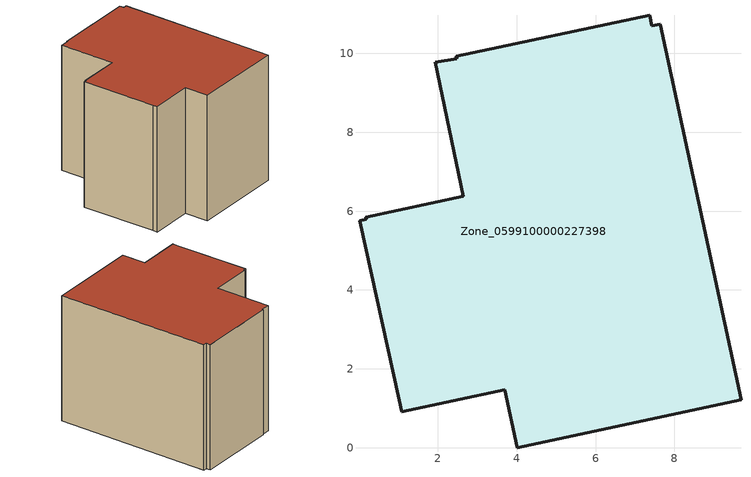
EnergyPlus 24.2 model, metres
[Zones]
Zone_0599100000227398
 floor ground (C_G): 4.02,0 3.7,1.47 1.08,0.91 1.02,1.21 0.01,5.76 0.18,5.79 0.17,5.85 2.65,6.38 1.94,9.78 2.48,9.87 2.46,9.92 7.37,10.96 7.43,10.71 7.64,10.74 9.69,1.21 z0
 wall outside (C_F): 4.02,0 9.69,1.21 7.64,10.74 7.43,10.71 7.37,10.96 2.46,9.92 2.48,9.87 1.94,9.78 2.65,6.38 0.17,5.85 0.18,5.79 0.01,5.76 1.02,1.21 1.08,0.91 3.7,1.47 4.02,0 z0:7.95
 roof outside (C_R): 3.7,1.47 4.02,0 9.69,1.21 7.64,10.74 7.43,10.71 7.37,10.96 2.46,9.92 2.48,9.87 1.94,9.78 2.65,6.38 0.17,5.85 0.18,5.79 0.01,5.76 1.02,1.21 1.08,0.91 z7.95
[BUILDING]
Pand.0599100000227398: North Axis=0; Terrain=City; Loads Convergence Tolerance Value=0.04; Temperature Convergence Tolerance Value=0.4; Solar Distribution=FullExterior; Maximum Number of Warmup Days=25; Minimum Number of Warmup Days=1
[Site:Location]
Rotterdam.The.Hague.AP_ZH_NLD Design_Conditions: Latitude=51.96; Longitude=4.45; Time Zone=1; Elevation=-4.5
[SITE:GROUNDTEMPERATURE:BUILDINGSURFACE]
18, 18, 18, 18, 18, 18, 18, 18, 18, 18, 18, 18
[MATERIAL] Thermal Absorptance=0.9; Solar Absorptance=0.7; Visible Absorptance=0.7
Name | Roughness | Thickness | Conductivity | Density | Specific Heat
G.D.1965 | MediumSmooth | 0.15 | 1 | 540 | 1210
F.D.1965 | Rough | 0.3 | 0.857143 | 1920 | 840
R.D.1965 | MediumRough | 0.2 | 0.08 | 1500 | 1000
[CONSTRUCTION]
C_G: G.D.1965
C_F: F.D.1965
C_R: R.D.1965
[ZONE]
Zone_0599100000227398: Type=1; Multiplier=1; Ceiling Height=Autocalculate; Volume=Autocalculate; Floor Area=autocalculate; Part of Total Floor Area=Yes
[ZONEINFILTRATION:DESIGNFLOWRATE]
Infil_Zone_0599100000227398: Zone or ZoneList or Space or SpaceList=Zone_0599100000227398; Schedule=AlwaysOn; Design Flow Rate Calculation Method=Flow/Area; Flow Rate per Floor Area=0.0042; Constant Term Coefficient=1; Temperature Term Coefficient=0; Velocity Term Coefficient=0; Velocity Squared Term Coefficient=0
[HVACTEMPLATE:ZONE:IDEALLOADSAIRSYSTEM]
Zone_0599100000227398: Maximum Heating Supply Air Temperature=50; Minimum Cooling Supply Air Temperature=13; Maximum Heating Supply Air Humidity Ratio=0.0156; Minimum Cooling Supply Air Humidity Ratio=0.0077; Heating Limit=NoLimit; Cooling Limit=NoLimit; Dehumidification Control Type=ConstantSensibleHeatRatio; Cooling Sensible Heat Ratio=0.7; Dehumidification Setpoint=60; Humidification Control Type=None; Humidification Setpoint=30; Outdoor Air Method=None; Outdoor Air Flow Rate per Person=0.00944; Outdoor Air Flow Rate per Zone Floor Area=0; Outdoor Air Flow Rate per Zone=0; Demand Controlled Ventilation Type=None; Outdoor Air Economizer Type=NoEconomizer; Heat Recovery Type=None; Sensible Heat Recovery Effectiveness=0.7; Latent Heat Recovery Effectiveness=0.65
[ZONECONTROL:THERMOSTAT]
ThermostatControl_Zone_0599100000227398: Zone or ZoneList=Zone_0599100000227398; Control Type Schedule=DualSetpointControlType; Control 1=Thermostat_Zone_0599100000227398; Temperature Difference Between Cutout And Setpoint=0
[THERMOSTATSETPOINT:DUALSETPOINT]
Thermostat_Zone_0599100000227398: Heating Setpoint Temperature Schedule=HeatingSetpoint_Zone_0599100000227398; Cooling Setpoint Temperature Schedule=CoolingSetpoint_Zone_0599100000227398
[SCHEDULE:COMPACT]
HeatingSetpoint_Zone_0599100000227398: Through: 12/31, For: AllDays, Until: 24:00, 21
CoolingSetpoint_Zone_0599100000227398: Through: 12/31, For: AllDays, Until: 24:00, 24
DualSetpointControlType: Through: 12/31, For: AllDays, Until: 24:00, 4
AlwaysOn: Through: 12/31, For: AllDays, Until: 24:00, 1
